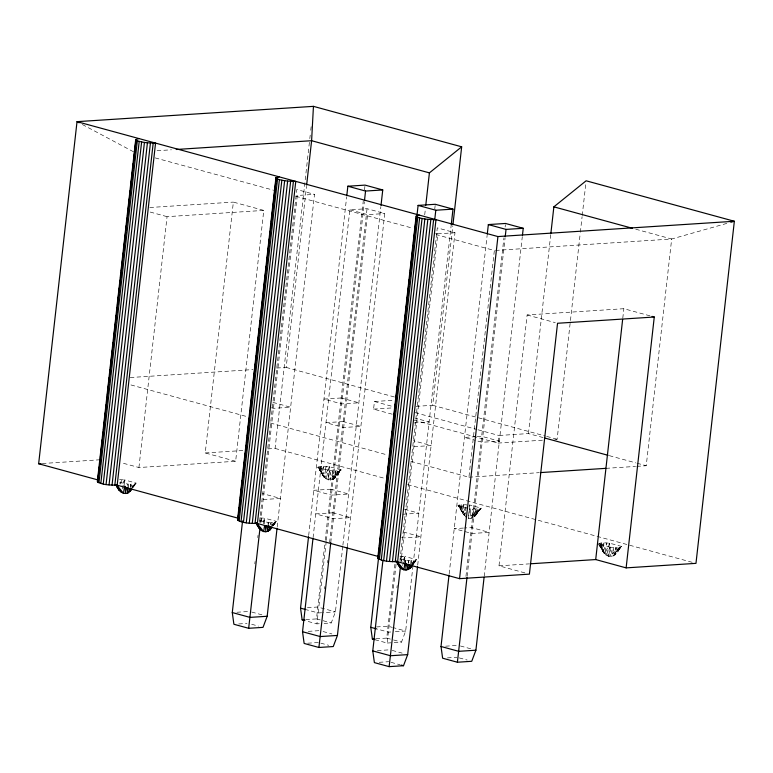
<?xml version="1.0" encoding="UTF-8"?>
<svg xmlns="http://www.w3.org/2000/svg" width="773" height="773" viewBox="0 0 773 773"><rect width="100%" height="100%" fill="white"/><g stroke="black" fill="none" stroke-linecap="round" stroke-linejoin="round"><path stroke-width="0.58" stroke-dasharray="3.87 2.9" d="M127.874 486.314L127.903 484.12L118.511 482.12M268.076 524.596L268.105 522.403L258.723 520.403M408.289 562.87L408.318 560.676L398.926 558.676M321.172 466.38C319.442 480.661 334.873 485.84 339.569 470.699L341.028 469.878C333.743 467.849 325.887 464.94 318.254 466.94L317.896 467.414L324.206 477.385L329.298 466.67L328.187 480.043L341.028 469.878L332.506 479.647L329.636 470.612L317.896 467.414L326.08 479.067L329.298 466.67M461.375 504.653C460.95 509.32 462.389 514.47 466.293 517.35L458.109 505.687L458.457 505.223L466.525 504.701L462.901 513.378L458.457 505.223L464.418 515.659L465.945 512.451M601.587 542.936C599.858 557.217 615.298 562.396 619.985 547.255L621.453 546.434C614.158 544.405 606.303 541.496 598.669 543.496L603.114 551.661L606.728 542.975L604.631 553.941L598.321 543.97M124.115 485.502L124.579 479.927L118.82 479.579M264.327 523.775L264.781 518.21L259.023 517.852M404.53 562.058L404.994 556.483L399.235 556.135M469.511 504.953L468.399 518.325C474.351 519.756 477.231 512.963 479.772 508.972L481.241 508.151L469.511 504.953L468.631 508.334M599.268 544.54L604.631 553.941L609.713 543.226L608.602 556.599L621.453 546.434L612.921 556.202L610.052 547.168L599.384 544.26M323.539 466.322L322.699 475.105L318.254 466.94L324.206 477.385L326.312 466.419L322.699 475.105L319.365 466.592L321.124 469.404L323.539 466.322L321.645 472.38L319.365 466.592M463.752 504.595L462.901 513.378L459.577 504.866L461.326 507.687L463.752 504.595L461.848 510.663L459.577 504.866M603.955 542.878L603.114 551.661L599.78 543.148L601.539 545.96L603.955 542.878L602.061 548.936L599.78 543.148M305.721 619.608L316.486 618.912L325.066 541.554M375.968 638.788L386.732 638.092L395.042 563.111M138.927 467.53L167.065 216.662L263.777 210.401L235.639 461.268L138.927 467.53L120.897 462.612M235.639 461.268L205.222 452.959L233.359 202.101L263.777 210.401M254.819 563.826L255.09 561.449M257.757 537.641L258.027 535.264M259.496 522.171L296.803 189.53L314.505 194.361L277.198 527.002M260.665 522.171L297.315 195.472L314.505 194.361M267.844 448.91L275.072 448.437L309.693 139.845M309.818 138.647L310.224 135.062M310.765 130.27L311.161 126.685M276.695 368.045L286.174 367.436L306.495 186.293M308.669 535.534L346.642 196.989M313.075 537.699L349.86 209.821L367.049 208.71L384.751 213.541L347.299 547.371M325.201 540.366L363.3 200.661M364.508 189.897L364.914 186.312M326.235 541.554L316.911 623.879L304.407 620.468M326.37 540.366L364.344 201.821M324.399 588.958L324.66 586.581M327.337 562.773L327.597 560.396M329.607 542.54L367.049 208.71M330.776 542.53L367.552 214.652L384.751 213.541M342.768 546.385L335.424 611.849L331.259 622.951L324.08 623.415M342.893 545.197L380.867 206.681M392.182 414.193L373.581 409.11L374.432 401.506L394.53 400.211M424.706 214.855L425.382 208.865M434.755 209.068L435.16 205.483M396.076 564.3L387.147 643.049L374.654 639.638M393.969 614.081L394.24 611.704M396.907 587.905L397.177 585.519M399.979 560.522L437.296 227.88L454.988 232.712L417.681 565.363M454.988 232.712L437.798 233.833L401.023 561.71L402.008 556.231L400.201 560.57M413.004 565.565L405.661 631.029L401.506 642.121L387.147 643.049M413.14 564.377L451.248 224.663M416.135 406.356L432.687 405.284L452.814 225.793M449.161 573.885L487.135 235.34M410.85 461.365L468.921 477.212L494.353 250.491L436.272 234.634M465.955 576.339L503.928 237.813M505.127 227.049L505.397 224.663M467.124 576.339L505.098 237.784M414.28 420.222L498.025 443.084L498.875 435.489L528.432 433.576L543.448 437.673M484.188 576.416L522.297 236.664M524.896 572.899L498.991 565.826L527.128 314.969L623.85 308.707L650.885 316.089M528.432 433.576L550.763 234.441M554.763 439.412L557.13 439.257L580.214 233.446M580.349 232.248L582.098 216.691M582.233 215.493L585.857 183.191M622.777 318.234L623.85 308.707M636.759 466.351L646.238 465.733L671.669 239.012L727.383 223.233M130.26 487.367L130.676 484.217L134.84 483.946L136.309 483.135L124.579 479.927L122.028 485.28M270.608 524.596L270.879 522.5L275.053 522.229L276.521 521.408L264.781 518.21L262.752 522.49M335.395 470.97L336.013 476.303L337.154 473.781L335.395 470.97L332.622 470.863L334.429 478.303L339.569 470.699L335.395 470.97L334.429 478.303L340.68 470.342L332.506 479.647L332.622 470.863L329.636 470.612L328.187 480.043L317.896 467.414M410.676 563.923L411.091 560.773L415.265 560.502L416.724 559.691L404.994 556.483L402.453 561.836M475.608 509.243L476.216 514.586L477.356 512.055L475.608 509.243L474.641 516.586L480.893 508.624L472.718 517.929L469.839 508.895L479.772 508.972L474.641 516.586L472.834 509.146L472.718 517.929L481.241 508.151L468.399 518.325L469.839 508.895L470.583 518.519L481.241 508.151M615.81 547.526L616.429 552.859L617.569 550.337L615.81 547.526L613.037 547.419L614.844 554.859L619.985 547.255L615.81 547.526L614.844 554.859L621.096 546.898L612.921 556.202L613.037 547.419L610.052 547.168L608.602 556.599L599.056 544.868M404.965 562.783L405.332 560.425L406.047 562.686M120.752 484.062L121.593 479.675L119.786 484.014M260.955 522.335L261.796 517.949L259.989 522.297M466.1 506.895L464.418 515.659L458.109 505.687L467.713 508.305M128.676 487.309L127.903 484.12L130.676 484.217L132.425 487.038L133.043 484.159M268.627 524.529L268.105 522.403L270.879 522.5L272.637 525.311L273.246 522.442M337.762 470.912L337.154 473.781L339.569 470.699M408.83 562.802L408.318 560.676L411.091 560.773L412.85 563.594L413.458 560.715M477.975 509.185L477.356 512.055L479.772 508.972M618.178 547.468L617.569 550.337L619.985 547.255M122.24 488.942L124.579 479.927M263.322 523.843L264.781 518.21M402.656 565.498L403.535 562.116M403.825 560.995L404.994 556.483M609.713 543.226L606.505 555.623L598.998 544.936M132.473 487.695L134.84 483.946L132.425 487.038M272.685 525.969L275.053 522.229L272.637 525.311M412.888 564.251L415.265 560.502L412.85 563.594M132.28 487.753L134.84 483.946M272.483 526.036L275.053 522.229M412.695 564.309L415.265 560.502M132.483 488.024L135.961 483.598L132.241 487.831M273.391 525.418L276.164 521.881L273.198 525.263M412.908 564.58L416.376 560.154L412.666 564.387M132.434 487.57L136.309 483.135L131.719 486.758M272.647 525.853L276.521 521.408L271.014 525.766M412.85 564.126L416.724 559.691L411.226 564.048M132.212 487.116L136.309 483.135M272.425 525.398L276.521 521.408M341.028 469.878L330.38 480.246L329.636 470.612M411.816 564.474L416.724 559.691M621.453 546.434L610.796 556.802L610.052 547.168M157.054 150.716L171.432 149.788M149.778 207.512L233.359 202.101M495.551 250.413L671.669 239.012L634.71 228.924M130.193 377.533L252.984 369.581M373.581 409.11L393.67 407.815M414.212 422.937L429.112 421.971L415.835 418.348M42.264 463.51L98.867 459.848M205.222 452.959L243.766 450.466M475.926 436.687L464.467 437.431L473.308 439.847M477.076 436.619L481.656 436.32L499.358 441.151L482.159 442.262L474.419 440.146M413.922 446.688L431.112 445.567L413.42 440.736M498.025 443.084L542.946 440.175M468.921 477.212L539.071 472.67M605.935 468.341L635.57 466.428M263.207 499.551L280.396 498.44L262.694 493.609M402.83 514.238L418.879 513.195L402.289 508.673M463.404 528.065L454.234 528.655L471.926 533.486L489.125 532.375L471.424 527.544L464.544 527.988M498.991 565.826L528.838 563.894M236.876 612.255L249.486 611.433M307.403 607.684L317.722 607.018L335.424 611.849L322.814 612.67M321.665 612.738L318.225 612.96L307.161 609.945M238.673 623.956L247.051 623.405M316.911 623.879L319.297 623.724M308.263 631.357L319.722 630.613M376.499 626.942L387.969 626.198L392.394 627.405M390.761 631.995L388.471 632.14L376.306 628.816M395.351 631.696L405.661 631.029L393.496 627.705M307.722 643.204L318.486 642.508M377.359 650.605L389.969 649.793M445.596 646.189L458.205 645.368M379.166 662.306L388.732 661.688M447.403 657.891L456.969 657.263M349.86 209.821L367.552 214.652M435.586 233.224L437.798 233.833M155.189 157.895L273.671 190.245M295.73 196.265L413.043 228.296M150.165 212.053L167.065 216.662M527.128 314.969L555.294 322.66M432.687 405.284L545.496 436.088M546.666 436.407L557.13 439.257M286.174 367.436L394.742 397.071M609.279 455.645L635.841 462.892M637 463.211L646.238 465.733M374.432 401.506L393.042 406.588M415.14 412.627L476.777 429.45M477.936 429.769L498.875 435.489M272.927 402.385L290.629 407.216L273.439 408.328L271.226 407.729M130.927 384.944L247.07 416.647M270.308 422.995L387.611 455.017M275.072 448.437L385.534 478.593M407.622 484.623L694.821 563.034M403.187 531.959L420.879 536.791L403.69 537.911L401.477 537.303M460.418 645.977L472.593 649.301M316.486 618.912L331.259 622.951M386.732 638.092L392.413 639.638M393.544 639.947L401.506 642.121M459.239 657.891L467.201 660.055M251.698 612.042L262.752 615.066M323.046 631.522L331.897 633.937M392.182 650.393L402.134 653.117M251.65 624.265L258.472 626.12M320.756 643.126L328.718 645.3M391.003 662.306L400.095 664.79M82.325 124.492L134.289 152.194M458.109 505.687L464.718 513.813M411.091 560.773L411.709 566.116M270.879 522.5L271.497 527.843M130.676 484.217L131.294 489.56M405.332 560.425L405.516 562.831M341.173 397.969L323.974 399.081L341.676 403.912L358.875 402.801L341.173 397.969M343.173 421.565L325.984 422.676L343.676 427.508L360.875 426.396L343.173 421.565M330.941 489.193L313.741 490.304L331.443 495.135L348.642 494.024L330.941 489.193M332.941 512.789L315.751 513.9L333.443 518.731L350.642 517.62L332.941 512.789"/><path stroke-width="1.16" d="M127.854 487.415L127.787 492.903C122.356 495.329 118.105 489.734 116.308 485.299M255.96 522.558C257.902 527.176 262.057 533.766 267.989 531.186L268.067 525.688M408.279 563.971L408.202 569.459C402.781 571.885 398.52 566.29 396.723 561.855M98.306 480.033L38.65 463.752L77.02 121.661L313.442 106.355L311.606 140.705L306.63 185.095M238.499 518.306L117.187 485.193C110.607 484.99 102.993 485.309 97.33 481.695L135.7 139.604L138.966 138.57M98.084 477.637L99.292 466.873M99.553 464.476L100.094 459.693M100.364 457.297L100.896 452.514M101.166 450.128L101.707 445.345M101.968 442.948L102.374 439.364M102.78 435.769L103.176 432.184M103.447 429.788L105.457 411.845M105.727 409.458L106.268 404.675M106.529 402.279L107.07 397.496M107.341 395.1L107.872 390.317M108.143 387.93L108.549 384.336M108.809 381.949L109.351 377.166M109.621 374.77L110.153 369.987M110.423 367.59L110.964 362.808M111.225 360.421L111.766 355.628M112.037 353.242L112.433 349.647M112.703 347.261L113.245 342.478M113.505 340.081L115.525 322.138M115.786 319.751L116.327 314.969M116.597 312.572L117.129 307.789M117.399 305.393L117.94 300.61M118.201 298.223L118.607 294.629M118.878 292.242L119.409 287.45M119.68 285.063L120.221 280.28M120.482 277.884L121.023 273.101M121.293 270.705L121.69 267.12M121.96 264.724L122.501 259.941M122.772 257.554L123.303 252.771M123.574 250.375L124.782 239.611M125.052 237.214L125.584 232.431M125.854 230.045L126.386 225.252M126.656 222.866L127.197 218.083M127.458 215.686L127.864 212.102M128.27 208.507L128.666 204.922M128.936 202.526L129.478 197.743M129.748 195.356L130.279 190.573M130.55 188.177L131.758 177.413M132.028 175.017L132.56 170.234M132.83 167.847L133.362 163.055M133.632 160.668L134.84 149.904M135.111 147.508L135.642 142.725M97.765 482.246L136.135 140.155L135.7 139.604M98.963 482.845L137.333 140.754L136.135 140.155M100.828 483.444L139.208 141.362L137.333 140.754M103.253 484.014L141.623 141.923L139.208 141.362M106.065 484.507L144.435 142.425L141.623 141.923M109.061 484.893L147.43 142.812L155.557 143.102L117.187 485.193M112.046 485.144L150.416 143.063M114.819 485.251L153.189 143.16M279.179 176.853L275.903 177.887L237.533 519.968C243.195 523.582 250.819 523.273 257.399 523.466L378.702 556.589M237.891 519.504L238.422 514.721M238.693 512.325L239.224 507.542M239.495 505.146L240.036 500.363M240.306 497.976L240.838 493.184M241.108 490.797L241.514 487.203M241.775 484.816L242.316 480.033M242.587 477.637L243.118 472.854M243.389 470.457L243.92 465.675M244.191 463.288L244.597 459.693M244.867 457.307L245.399 452.524M245.669 450.128L246.21 445.345M246.471 442.948L247.012 438.165M247.283 435.779L247.679 432.184M247.949 429.798L248.491 425.005M248.751 422.618L249.293 417.835M249.563 415.439L250.094 410.656M250.365 408.26L250.906 403.477M251.167 401.09L251.573 397.496M251.843 395.109L252.375 390.326M252.645 387.93L254.655 369.987M254.926 367.6L255.467 362.808M255.728 360.421L256.269 355.638M256.539 353.242L257.747 342.478M258.008 340.081L258.549 335.298M258.82 332.912L259.351 328.129M259.622 325.733L260.163 320.95M260.424 318.553L260.83 314.969M261.235 311.374L261.632 307.789M261.902 305.403L262.443 300.61M262.704 298.223L263.912 287.459M264.182 285.063L264.724 280.28M264.984 277.884L265.526 273.101M265.796 270.714L266.327 265.931M266.598 263.535L267.806 252.771M268.076 250.375L268.608 245.592M268.878 243.205L269.419 238.413M269.68 236.026L270.221 231.243M270.492 228.847L270.888 225.262M271.294 221.667L271.7 218.083M271.961 215.686L272.502 210.903M272.772 208.517L273.98 197.753M274.251 195.356L274.782 190.573M275.053 188.177L275.584 183.394M275.855 181.008L276.261 177.413M237.978 520.519L276.348 178.437L275.903 177.887M239.166 521.118L277.546 179.036L276.348 178.437M241.041 521.727L279.411 179.636L277.546 179.036M277.063 528.191L267.178 616.274L263.013 627.367L248.664 628.294L233.89 624.265L232.287 612.554L242.567 520.905M243.466 522.297L281.836 180.206L279.411 179.636M246.268 522.79L284.638 180.698L281.836 180.206M249.273 523.176L287.643 181.085L295.769 181.384L257.399 523.466M252.259 523.427L290.629 181.336M255.032 523.524L293.402 181.442M259.999 528.114L248.664 628.294M304.407 620.468L302.137 619.84L300.533 608.129L308.543 536.723M346.777 195.791L347.85 186.225L365.049 185.114L382.751 189.945L381.002 205.492M347.299 547.371L337.424 635.445L333.26 646.547L318.911 647.474L304.137 643.436L302.533 631.725L312.939 538.897M364.479 200.622L365.552 191.057L382.751 189.945M330.776 542.53L318.911 647.474M530.036 563.817L595.703 559.565L626.13 567.875L654.267 317.007L557.546 323.269L529.408 574.136L459.558 578.658L397.612 561.749C391.032 561.546 383.408 561.865 377.746 558.251L416.116 216.16L419.381 215.126M378.364 555.391L377.746 558.251M378.635 552.995L379.166 548.212M379.437 545.815L379.978 541.032M380.239 538.646L380.645 535.051M380.915 532.665L381.447 527.882M381.717 525.485L382.258 520.702M382.529 518.306L383.06 513.523M383.331 511.127L383.727 507.542M384.133 503.957L384.539 500.363M384.809 497.976L385.341 493.193M385.611 490.797L387.621 472.854M387.891 470.467L388.423 465.684M388.693 463.288L389.234 458.505M389.505 456.109L390.036 451.326M390.307 448.929L390.713 445.345M390.974 442.958L391.515 438.165M391.785 435.779L392.317 430.996M392.587 428.6L393.119 423.817M393.389 421.42L393.795 417.835M394.066 415.439L394.597 410.656M394.868 408.27L395.399 403.477M395.67 401.09L396.878 390.326M397.148 387.93L397.689 383.147M397.95 380.76L398.491 375.968M398.762 373.581L399.293 368.798M399.564 366.402L399.97 362.817M400.23 360.421L400.772 355.638M401.042 353.242L401.574 348.459M401.844 346.072L402.385 341.279M402.646 338.893L403.854 328.129M404.124 325.733L404.666 320.95M404.926 318.553L405.467 313.77M405.738 311.384L406.946 300.62M407.207 298.223L407.748 293.44M408.018 291.044L408.55 286.261M408.82 283.875L409.361 279.082M409.622 276.695L410.028 273.111M410.299 270.714L410.83 265.931M411.101 263.535L411.642 258.752M411.903 256.356L413.111 245.592M413.381 243.205L413.922 238.422M414.183 236.026L414.724 231.243M414.995 228.847L415.526 224.064M415.797 221.677L416.203 218.083M378.181 558.802L416.55 216.711L416.116 216.16M374.654 639.638L372.373 639.02L370.769 627.309L378.519 558.28M417.024 214.971L418.096 205.405L435.286 204.285L452.988 209.116L451.248 224.663M379.379 559.401L417.749 217.31L416.55 216.711M381.253 560L419.623 217.918L417.749 217.31M417.546 566.551L407.671 654.625L403.506 665.717L389.148 666.645L374.383 662.616L372.77 650.905L382.915 560.454M383.669 560.57L422.048 218.479L419.623 217.918M425.778 205.26L429.411 172.872L461.674 146.822L313.442 106.355M386.481 561.063L424.85 218.981L422.048 218.479M389.476 561.449L427.846 219.368L435.982 219.658L397.612 561.749M392.462 561.7L430.841 219.619M395.235 561.807L433.614 219.716M434.726 219.803L435.798 210.237L452.988 209.116M400.482 566.474L389.148 666.645M452.949 224.595L461.674 146.822M484.053 577.605L475.907 650.209L471.743 661.302L457.394 662.229L442.62 658.2L441.016 646.489L449.026 575.073M487.27 234.142L488.343 224.576L505.532 223.465L523.234 228.296L522.432 235.475M459.558 578.658L497.928 236.567L734.35 221.262L695.98 563.353L626.13 567.875M466.989 577.528L457.394 662.229M505.233 236.586L506.035 229.407L523.234 228.296M550.898 233.233L553.864 206.845L586.118 180.795L734.35 221.262L730.871 222.247M595.703 559.565L622.642 319.423M130.115 488.42L129.709 491.56L127.787 492.903L125.989 487.261M270.328 526.693L269.912 529.843L267.989 531.186L266.202 525.534M410.54 564.976L410.125 568.116L408.202 569.459L406.405 563.817M124.55 486.227L123.467 493.3L116.849 485.173M264.579 525.688L263.67 531.582L256.327 522.558M404.965 562.783L403.883 569.856L397.274 561.729M131.632 488.71L129.709 491.56L128.936 488.372M271.845 526.983L269.912 529.843L268.878 525.592M412.048 565.266L410.125 568.116L409.352 564.928M131.787 488.903L129.709 491.56L131.294 489.56M271.999 527.186L269.912 529.843L271.497 527.843M412.212 565.459L410.125 568.116L411.709 566.116M130.888 489.348L127.787 492.903L131.497 488.671M412.077 565.015L408.202 569.459L409.69 567.769M267.989 531.186L269.477 529.495M176.225 149.479L311.606 140.705L429.411 172.872M38.65 463.752L41.056 463.587M540.269 472.593L605.935 468.341M267.178 616.274L249.988 617.385L232.287 612.554M302.137 619.84L304.523 619.685M337.424 635.445L320.225 636.556L302.533 631.725M372.373 639.02L374.77 638.865M407.671 654.625L390.471 655.736L372.77 650.905M475.907 650.209L458.718 651.32L441.016 646.489M144.435 142.425L147.43 142.812M284.638 180.698L287.643 181.085M424.85 218.981L427.846 219.368M553.864 206.845L632.401 228.286M347.85 186.225L365.552 191.057M418.096 205.405L435.798 210.237M488.343 224.576L506.035 229.407M497.928 236.567L77.02 121.661L79.146 122.791M652.016 316.389L654.267 317.007M544.598 437.982L608.119 455.326M300.533 608.129L306.06 609.646M370.769 627.309L376.306 628.816M401.235 665.099L403.506 665.717M396.327 561.111L401.776 568.88M256.114 522.828L261.574 530.607M116.588 485.521L121.361 492.324M396.124 561.208L399.912 567.198L396.926 561.971M255.911 522.935L259.699 528.916L256.124 522.654M115.699 484.652L119.486 490.642L116.51 485.415M397.564 562.783L398.395 564.918L397.341 562.193M257.351 524.509L258.182 526.635L257.477 524.819M116.723 485.164L117.969 488.362L116.916 485.637M405.516 562.831L406.076 570.059M265.4 525.756L265.864 531.776M125.1 486.275L125.651 493.503"/></g></svg>
